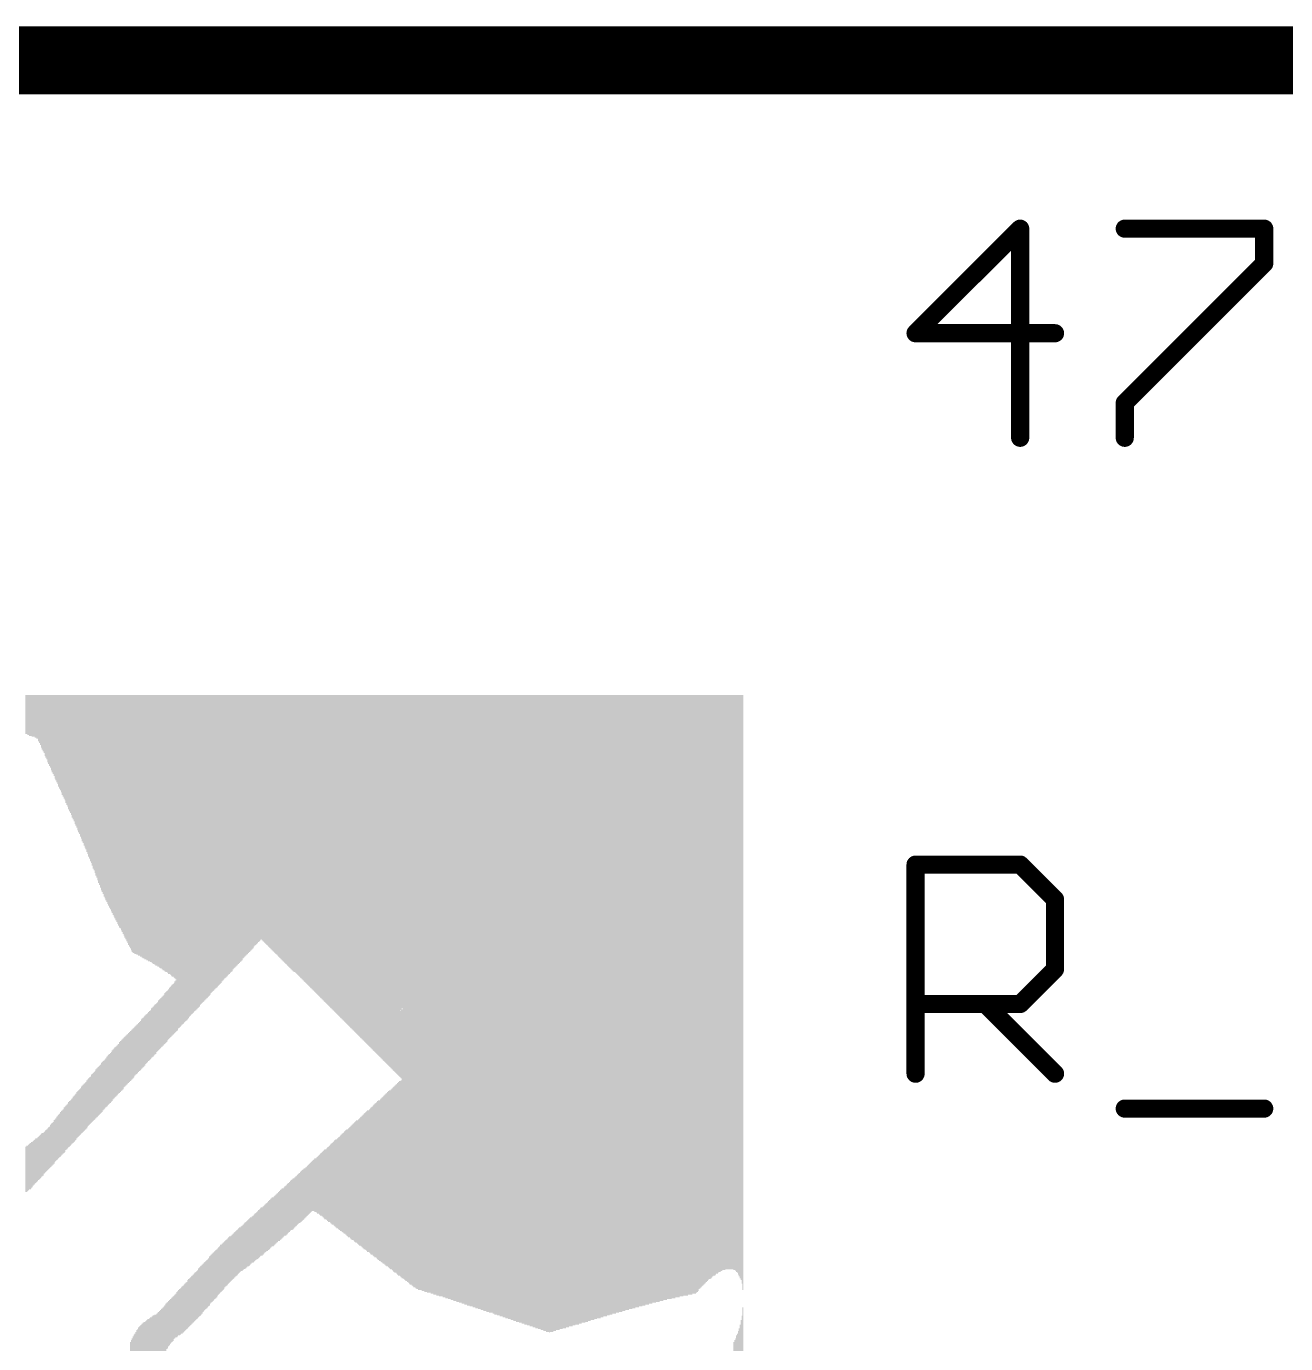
# Model space of a CAD drawing. Extents: x -15 to 99, y 4 to 73.
# Drawn here: x 76.99 to 84.03, y 13.27 to 20.64 of the extents above; entities that cross this region are included whole.
import ezdxf

# ---------------------------------------------------------------- set-up
doc = ezdxf.new("R2010")
doc.units = 0
for name, color, linetype in [('1', 22, 'CONTINUOUS'), ('112', 253, 'CONTINUOUS'), ('25', 253, 'CONTINUOUS'), ('27', 253, 'CONTINUOUS')]:
    doc.layers.add(name, color=color, linetype=linetype)

# ---------------------------------------------------------------- blocks, each defined once
blk = doc.blocks.new('RECT')
blk.add_solid([(-0.5, -0.5), (0.5, -0.5), (-0.5, 0.5), (0.5, 0.5)])

msp = doc.modelspace()

# ---------------------------------------------------------------- linework, layer by layer
at = {"layer": '1', "const_width": 0.381}
msp.add_lwpolyline([(86.4553, 20.447), (56.007, 20.447)], dxfattribs=at)
at = {"layer": '25', "const_width": 0.1016}
for points in [[(81.9608, 14.7808), (81.9608, 15.9502)], [(81.9608, 15.9502), (82.5455, 15.9502)], [(82.5455, 15.9502), (82.7404, 15.7553)], [(82.7404, 15.7553), (82.7404, 15.3655)], [(82.7404, 15.3655), (82.5455, 15.1706)], [(82.5455, 15.1706), (81.9608, 15.1706)], [(82.3506, 15.1706), (82.7404, 14.7808)], [(83.1302, 14.5859), (83.9098, 14.5859)]]:
    msp.add_lwpolyline(points, dxfattribs=at)
at = {"layer": '25', "const_width": 0.0508}
for points in [[(81.9862, 15.9502, 1), (81.9354, 15.9502)], [(81.9608, 15.9756, 1), (81.9608, 15.9248)], [(82.5635, 15.9682, 1), (82.5275, 15.9322)], [(82.5455, 15.9248, 1), (82.5455, 15.9756)], [(82.7658, 15.7553, 1), (82.715, 15.7553)], [(82.7224, 15.7373, 1), (82.7584, 15.7733)], [(82.7584, 15.3475, 1), (82.7224, 15.3835)], [(82.715, 15.3655, 1), (82.7658, 15.3655)], [(81.9608, 15.196, 1), (81.9608, 15.1452)], [(82.3686, 15.1886, 1), (82.3326, 15.1526)], [(82.5275, 15.1886, 1), (82.5635, 15.1526)], [(82.5455, 15.1452, 1), (82.5455, 15.196)], [(81.9354, 14.7808, 1), (81.9862, 14.7808)], [(82.7224, 14.7628, 1), (82.7584, 14.7988)], [(83.1302, 14.6113, 1), (83.1302, 14.5605)], [(83.9098, 14.5605, 1), (83.9098, 14.6113)]]:
    msp.add_lwpolyline(points, format="xyb", dxfattribs=at)
at = {"layer": '27', "const_width": 0.1016}
for points in [[(82.5455, 19.5062), (81.9608, 18.9215)], [(82.5455, 18.3368), (82.5455, 19.5062)], [(83.1302, 19.5062), (83.9098, 19.5062)], [(83.9098, 19.5062), (83.9098, 19.3113)], [(83.9098, 19.3113), (83.1302, 18.5317)], [(81.9608, 18.9215), (82.7404, 18.9215)], [(83.1302, 18.5317), (83.1302, 18.3368)]]:
    msp.add_lwpolyline(points, dxfattribs=at)
at = {"layer": '27', "const_width": 0.0508}
for points in [[(82.5709, 19.5062, 1), (82.5201, 19.5062)], [(82.5635, 19.4882, 1), (82.5275, 19.5242)], [(83.1302, 19.5316, 1), (83.1302, 19.4808)], [(83.9352, 19.5062, 1), (83.8844, 19.5062)], [(83.9098, 19.4808, 1), (83.9098, 19.5316)], [(83.8844, 19.3113, 1), (83.9352, 19.3113)], [(83.9278, 19.2933, 1), (83.8918, 19.3293)], [(81.9428, 18.9395, 1), (81.9788, 18.9035)], [(81.9608, 18.9469, 1), (81.9608, 18.8961)], [(82.7404, 18.8961, 1), (82.7404, 18.9469)], [(83.1122, 18.5497, 1), (83.1482, 18.5137)], [(83.1556, 18.5317, 1), (83.1048, 18.5317)], [(82.5201, 18.3368, 1), (82.5709, 18.3368)], [(83.1048, 18.3368, 1), (83.1556, 18.3368)]]:
    msp.add_lwpolyline(points, format="xyb", dxfattribs=at)

# ---------------------------------------------------------------- block references
at = {"layer": '112', "yscale": 0.0051, "rotation": 90}
for p, xscale in [((76.9874, 16.7894), 0.2184), ((76.9925, 16.7894), 0.2184), ((76.9976, 16.7869), 0.2235), ((77.0026, 16.7869), 0.2235), ((77.0077, 16.7843), 0.2286), ((77.0128, 16.7843), 0.2286), ((77.0179, 16.7843), 0.2286), ((77.023, 16.7818), 0.2337), ((77.028, 16.7818), 0.2337), ((77.0331, 16.7818), 0.2337), ((77.0382, 16.7792), 0.2388), ((77.0433, 16.7792), 0.2388), ((77.0484, 16.7767), 0.2438), ((77.0534, 16.7767), 0.2438), ((77.0585, 16.7691), 0.2591), ((77.0636, 16.764), 0.2692), ((77.0687, 16.7589), 0.2794), ((77.0738, 16.7513), 0.2946), ((77.0788, 16.7462), 0.3048), ((77.0839, 16.7411), 0.315), ((77.089, 16.7361), 0.3251), ((77.0941, 16.7284), 0.3404), ((77.0992, 16.7234), 0.3505), ((77.1042, 16.7183), 0.3607), ((77.1093, 16.7107), 0.3759), ((77.1144, 16.7056), 0.3861), ((77.1195, 16.7005), 0.3962), ((77.1246, 16.6954), 0.4064), ((77.1296, 16.6878), 0.4216), ((77.1347, 16.6827), 0.4318), ((77.1398, 16.6776), 0.442), ((77.1449, 16.6726), 0.4521), ((77.15, 16.6649), 0.4674), ((77.155, 16.6599), 0.4775), ((77.1601, 16.6548), 0.4877), ((77.1652, 16.6497), 0.4978), ((77.1703, 16.6421), 0.5131), ((77.1754, 16.637), 0.5232), ((77.1804, 16.6319), 0.5334), ((77.1855, 16.6268), 0.5436), ((77.1906, 16.6192), 0.5588), ((77.1957, 16.6141), 0.569), ((77.2008, 16.6091), 0.5791), ((77.2058, 16.604), 0.5893), ((77.2109, 16.5964), 0.6045), ((77.216, 16.5913), 0.6147), ((77.2211, 16.5862), 0.6248), ((77.2262, 16.5786), 0.6401), ((77.2312, 16.5735), 0.6502), ((77.2363, 16.5684), 0.6604), ((77.2414, 16.5633), 0.6706), ((77.2465, 16.5557), 0.6858), ((77.2516, 16.5506), 0.696), ((77.2566, 16.5456), 0.7061), ((77.2617, 16.5379), 0.7214), ((77.2668, 16.5329), 0.7315), ((77.2719, 16.5278), 0.7417), ((77.277, 16.5202), 0.7569), ((77.282, 16.5151), 0.7671), ((77.2871, 16.51), 0.7772), ((77.2922, 16.5024), 0.7925), ((77.2973, 16.4973), 0.8026), ((77.3024, 16.4897), 0.8179), ((77.3074, 16.4846), 0.828), ((77.3125, 16.477), 0.8433), ((77.3176, 16.4719), 0.8534), ((77.3227, 16.4668), 0.8636), ((77.3278, 16.4592), 0.8788), ((77.3328, 16.4541), 0.889), ((77.3379, 16.4465), 0.9042), ((77.343, 16.4414), 0.9144), ((77.3481, 16.4338), 0.9296), ((77.3532, 16.4287), 0.9398), ((77.3582, 16.4211), 0.955), ((77.3633, 16.4135), 0.9703), ((77.3684, 16.4084), 0.9804), ((77.3735, 16.4008), 0.9957), ((77.3786, 16.3932), 1.0109), ((77.3836, 16.3881), 1.0211), ((77.3887, 16.3805), 1.0363), ((77.3938, 16.3728), 1.0516), ((77.3989, 16.3678), 1.0617), ((77.404, 16.3601), 1.077), ((77.409, 16.3525), 1.0922), ((77.4141, 16.3474), 1.1024), ((77.4192, 16.3424), 1.1125), ((77.4243, 16.3347), 1.1278), ((77.4294, 16.3297), 1.1379), ((77.4344, 16.3246), 1.1481), ((77.4395, 16.3195), 1.1582), ((77.4446, 16.3144), 1.1684), ((77.4497, 16.3093), 1.1786), ((77.4548, 16.3043), 1.1887), ((77.4598, 16.2992), 1.1989), ((77.4649, 16.2941), 1.209), ((77.47, 16.289), 1.2192), ((77.4751, 16.2839), 1.2294), ((77.4802, 16.2789), 1.2395), ((77.4852, 16.2738), 1.2497), ((77.4903, 16.2687), 1.2598), ((77.4954, 16.2636), 1.27), ((77.5005, 16.2585), 1.2802), ((77.5056, 16.2535), 1.2903), ((77.5106, 16.2484), 1.3005), ((77.5157, 16.2458), 1.3056), ((77.5208, 16.2408), 1.3157), ((77.5259, 16.2357), 1.3259), ((77.531, 16.2306), 1.336), ((77.536, 16.2255), 1.3462), ((77.5411, 16.2204), 1.3564), ((77.5462, 16.2154), 1.3665), ((77.5513, 16.2103), 1.3767), ((77.5564, 16.2052), 1.3868), ((77.5614, 16.2001), 1.397), ((77.5665, 16.195), 1.4072), ((77.5716, 16.19), 1.4173), ((77.5767, 16.1849), 1.4275), ((77.5818, 16.1798), 1.4376), ((77.5868, 16.1773), 1.4427), ((77.5919, 16.1773), 1.4427), ((77.597, 16.1747), 1.4478), ((77.6021, 16.1747), 1.4478), ((77.6072, 16.1722), 1.4529), ((77.6122, 16.1722), 1.4529), ((77.6173, 16.1696), 1.458), ((77.6224, 16.1696), 1.458), ((77.6275, 16.1671), 1.463), ((77.6326, 16.1671), 1.463), ((77.6376, 16.1646), 1.4681), ((77.6427, 16.162), 1.4732), ((77.6478, 16.162), 1.4732), ((77.6529, 16.1595), 1.4783), ((77.658, 16.1595), 1.4783), ((77.663, 16.1569), 1.4834), ((77.6681, 16.1569), 1.4834), ((77.6732, 16.1544), 1.4884), ((77.6783, 16.1544), 1.4884), ((77.6834, 16.1519), 1.4935), ((77.6884, 16.1519), 1.4935), ((77.6935, 16.1493), 1.4986), ((77.6986, 16.1468), 1.5037), ((77.7037, 16.1468), 1.5037), ((77.7088, 16.1442), 1.5088), ((77.7138, 16.1417), 1.5138), ((77.7189, 16.1417), 1.5138), ((77.724, 16.1392), 1.5189), ((77.7291, 16.1392), 1.5189), ((77.7342, 16.1366), 1.524), ((77.7392, 16.1341), 1.5291), ((77.7443, 16.1341), 1.5291), ((77.7494, 16.1315), 1.5342), ((77.7545, 16.129), 1.5392), ((77.7596, 16.129), 1.5392), ((77.7646, 16.1265), 1.5443), ((77.7697, 16.1239), 1.5494), ((77.7748, 16.1239), 1.5494), ((77.7799, 16.1214), 1.5545), ((77.785, 16.1188), 1.5596), ((77.79, 16.1188), 1.5596), ((77.7951, 16.1163), 1.5646), ((77.8002, 16.1138), 1.5697), ((77.8053, 16.1112), 1.5748), ((77.8104, 16.1112), 1.5748), ((77.8154, 16.1087), 1.5799), ((77.8205, 16.1061), 1.585), ((77.8256, 16.1036), 1.59), ((77.8307, 15.9588), 1.8796), ((77.8358, 15.9614), 1.8745), ((77.8408, 15.9664), 1.8644), ((77.8459, 15.969), 1.8593), ((77.851, 15.9715), 1.8542), ((77.8561, 15.9741), 1.8491), ((77.8612, 15.9766), 1.844), ((77.8662, 15.9791), 1.839), ((77.8713, 15.9817), 1.8339), ((77.8764, 15.9842), 1.8288), ((77.8815, 15.9868), 1.8237), ((77.8866, 15.9893), 1.8186), ((77.8916, 15.9918), 1.8136), ((77.8967, 15.9944), 1.8085), ((77.9018, 15.9995), 1.7983), ((77.9069, 16.002), 1.7932), ((77.912, 16.0045), 1.7882), ((77.917, 16.0071), 1.7831), ((77.9221, 16.0096), 1.778), ((77.9272, 16.0122), 1.7729), ((77.9323, 16.0147), 1.7678), ((77.9374, 16.0172), 1.7628), ((77.9424, 16.0198), 1.7577), ((77.9475, 16.0223), 1.7526), ((77.9526, 16.0249), 1.7475), ((77.9577, 16.0274), 1.7424), ((77.9628, 16.0325), 1.7323), ((77.9678, 16.035), 1.7272), ((77.9729, 16.0376), 1.7221), ((77.978, 16.0401), 1.717), ((77.9831, 16.0426), 1.712), ((77.9882, 16.0452), 1.7069), ((77.9932, 16.0477), 1.7018), ((77.9983, 16.0503), 1.6967), ((78.0034, 16.0528), 1.6916), ((78.0085, 16.0553), 1.6866), ((78.0136, 16.0579), 1.6815), ((78.0186, 16.0604), 1.6764), ((78.0237, 16.0655), 1.6662), ((78.0288, 16.068), 1.6612), ((78.0339, 16.0706), 1.6561), ((78.039, 16.0731), 1.651), ((78.044, 16.0757), 1.6459), ((78.0491, 16.0782), 1.6408), ((78.0542, 16.0807), 1.6358), ((78.0593, 16.0833), 1.6307), ((78.0644, 16.0858), 1.6256), ((78.0694, 16.0884), 1.6205), ((78.0745, 16.0909), 1.6154), ((78.0796, 16.0934), 1.6104), ((78.0847, 16.0985), 1.6002), ((78.0898, 16.1011), 1.5951), ((78.0948, 16.1036), 1.59), ((78.0999, 16.1061), 1.585), ((78.105, 16.1087), 1.5799), ((78.1101, 16.1112), 1.5748), ((78.1152, 16.1138), 1.5697), ((78.1202, 16.1163), 1.5646), ((78.1253, 16.1188), 1.5596), ((78.1304, 16.1214), 1.5545), ((78.1355, 16.1239), 1.5494), ((78.1406, 16.1265), 1.5443), ((78.1456, 16.1315), 1.5342), ((78.1507, 16.1341), 1.5291), ((78.1558, 16.1366), 1.524), ((78.1609, 16.1392), 1.5189), ((78.166, 16.1417), 1.5138), ((78.171, 16.1442), 1.5088), ((78.1761, 16.1468), 1.5037), ((78.1812, 16.1493), 1.4986), ((78.1863, 16.1519), 1.4935), ((78.1914, 16.1544), 1.4884), ((78.1964, 16.1569), 1.4834), ((78.2015, 16.162), 1.4732), ((78.2066, 16.1646), 1.4681), ((78.2117, 16.1671), 1.463), ((78.2168, 16.1696), 1.458), ((78.2218, 16.1722), 1.4529), ((78.2269, 16.1747), 1.4478), ((78.232, 16.1773), 1.4427), ((78.2371, 16.1798), 1.4376), ((78.2422, 16.1823), 1.4326), ((78.2472, 16.1849), 1.4275), ((78.2523, 16.1874), 1.4224), ((78.2574, 16.19), 1.4173), ((78.2625, 16.195), 1.4072), ((78.2676, 16.1976), 1.4021), ((78.2726, 16.2001), 1.397), ((78.2777, 16.2027), 1.3919), ((78.2828, 16.2052), 1.3868), ((78.2879, 16.2077), 1.3818), ((78.293, 16.2103), 1.3767), ((78.298, 16.2128), 1.3716), ((78.3031, 16.2154), 1.3665), ((78.3082, 16.2128), 1.3716), ((78.3133, 16.2103), 1.3767), ((78.3184, 16.2077), 1.3818), ((78.3234, 16.2052), 1.3868), ((78.3285, 16.2027), 1.3919), ((78.3336, 16.2001), 1.397), ((78.3387, 16.1976), 1.4021), ((78.3438, 16.195), 1.4072), ((78.3488, 16.1925), 1.4122), ((78.3539, 16.19), 1.4173), ((78.359, 16.1874), 1.4224), ((78.3641, 16.1849), 1.4275), ((78.3692, 16.1823), 1.4326), ((78.3742, 16.1798), 1.4376), ((78.3793, 16.1773), 1.4427), ((78.3844, 16.1747), 1.4478), ((78.3895, 16.1722), 1.4529), ((78.3946, 16.1696), 1.458), ((78.3996, 16.1671), 1.463), ((78.4047, 16.1646), 1.4681), ((78.4098, 16.162), 1.4732), ((78.4149, 16.1595), 1.4783), ((78.42, 16.1569), 1.4834), ((78.425, 16.1544), 1.4884), ((78.4301, 16.1519), 1.4935), ((78.4352, 16.1493), 1.4986), ((78.4403, 16.1468), 1.5037), ((78.4454, 16.1442), 1.5088), ((78.4504, 16.1417), 1.5138), ((78.4555, 16.1392), 1.5189), ((78.4606, 16.1366), 1.524), ((78.4657, 16.1341), 1.5291), ((78.4708, 16.1315), 1.5342), ((78.4758, 16.129), 1.5392), ((78.4809, 16.1265), 1.5443), ((78.486, 16.1239), 1.5494), ((78.4911, 16.1239), 1.5494), ((78.4962, 16.1214), 1.5545), ((78.5012, 16.1188), 1.5596), ((78.5063, 16.1163), 1.5646), ((78.5114, 16.1138), 1.5697), ((78.5165, 16.1112), 1.5748), ((78.5216, 16.1087), 1.5799), ((78.5266, 16.1061), 1.585), ((78.5317, 16.1036), 1.59), ((78.5368, 16.1011), 1.5951), ((78.5419, 16.0985), 1.6002), ((78.547, 16.096), 1.6053), ((78.552, 16.0934), 1.6104), ((78.5571, 16.0909), 1.6154), ((78.5622, 16.0884), 1.6205), ((78.5673, 16.0858), 1.6256), ((78.5724, 16.0833), 1.6307), ((78.5774, 16.0807), 1.6358), ((78.5825, 16.0782), 1.6408), ((78.5876, 16.0757), 1.6459), ((78.5927, 16.0731), 1.651), ((78.5978, 16.0706), 1.6561), ((78.6028, 16.068), 1.6612), ((78.6079, 16.0655), 1.6662), ((78.613, 16.063), 1.6713), ((78.6181, 16.0604), 1.6764), ((78.6232, 16.0579), 1.6815), ((78.6282, 16.0553), 1.6866), ((78.6333, 16.0528), 1.6916), ((78.6384, 16.0503), 1.6967), ((78.6435, 16.0477), 1.7018), ((78.6486, 16.0452), 1.7069), ((78.6536, 16.0426), 1.712), ((78.6587, 16.0401), 1.717), ((78.6638, 16.0376), 1.7221), ((78.6689, 16.035), 1.7272), ((78.674, 16.0325), 1.7323), ((78.679, 16.0299), 1.7374), ((78.6841, 16.0274), 1.7424), ((78.6892, 16.0249), 1.7475), ((78.6943, 16.0223), 1.7526), ((78.6994, 16.0198), 1.7577), ((78.7044, 16.0172), 1.7628), ((78.7095, 16.0147), 1.7678), ((78.7146, 16.0122), 1.7729), ((78.7197, 16.0096), 1.778), ((78.7248, 16.0071), 1.7831), ((78.7298, 16.0045), 1.7882), ((78.7349, 16.002), 1.7932), ((78.74, 15.9995), 1.7983), ((78.7451, 15.9969), 1.8034), ((78.7502, 15.9944), 1.8085), ((78.7552, 15.9918), 1.8136), ((78.7603, 15.9893), 1.8186), ((78.7654, 15.9868), 1.8237), ((78.7705, 15.9842), 1.8288), ((78.7756, 15.9817), 1.8339), ((78.7806, 15.9791), 1.839), ((78.7857, 15.9766), 1.844), ((78.7908, 15.9741), 1.8491), ((78.7959, 15.9715), 1.8542), ((78.801, 15.969), 1.8593), ((78.806, 15.9664), 1.8644), ((78.8111, 15.9639), 1.8694), ((78.8162, 15.9614), 1.8745), ((78.8213, 15.9588), 1.8796), ((78.8264, 15.9563), 1.8847), ((78.8314, 15.9537), 1.8898), ((78.8365, 15.9512), 1.8948), ((78.8416, 15.9487), 1.8999), ((78.8467, 15.9461), 1.905), ((78.8518, 15.9436), 1.9101), ((78.8568, 15.941), 1.9152), ((78.8619, 15.9385), 1.9202), ((78.867, 15.936), 1.9253), ((78.8721, 15.9334), 1.9304), ((78.8772, 15.9309), 1.9355), ((78.8822, 15.9283), 1.9406), ((78.8873, 15.9258), 1.9456), ((78.8924, 15.9233), 1.9507), ((78.8975, 15.9207), 1.9558), ((78.9026, 15.9182), 1.9609), ((78.9076, 15.9156), 1.966), ((78.9127, 15.9131), 1.971), ((78.9178, 15.9106), 1.9761), ((78.9229, 15.908), 1.9812), ((78.928, 15.9055), 1.9863), ((78.933, 15.9029), 1.9914), ((78.9381, 15.9004), 1.9964), ((78.9432, 15.8979), 2.0015), ((78.9483, 15.8953), 2.0066), ((78.9534, 15.8928), 2.0117), ((78.9584, 15.8902), 2.0168), ((78.9635, 15.8877), 2.0218), ((78.9686, 15.8852), 2.0269), ((78.9737, 15.8826), 2.032), ((78.9788, 15.8801), 2.0371), ((78.9838, 15.8775), 2.0422), ((78.9889, 15.875), 2.0472), ((78.994, 15.8725), 2.0523), ((78.9991, 15.8699), 2.0574), ((79.0042, 15.8674), 2.0625), ((79.0092, 15.8648), 2.0676), ((79.0143, 15.8623), 2.0726), ((79.0194, 15.8598), 2.0777), ((79.0245, 15.8572), 2.0828), ((79.0296, 15.8547), 2.0879), ((79.0346, 15.8521), 2.093), ((79.0397, 15.8496), 2.098), ((79.0448, 15.8471), 2.1031), ((79.0499, 15.8445), 2.1082), ((79.055, 15.842), 2.1133), ((79.06, 15.8394), 2.1184), ((79.0651, 15.8369), 2.1234), ((79.0702, 15.8344), 2.1285), ((79.0753, 15.8318), 2.1336), ((79.0804, 16.0172), 1.7628), ((79.0854, 15.8267), 2.1438), ((79.0905, 16.0223), 1.7526), ((79.0956, 15.2679), 3.2614), ((79.1007, 15.2654), 3.2664), ((79.1058, 15.2629), 3.2715), ((79.1108, 15.2603), 3.2766), ((79.1159, 15.2603), 3.2766), ((79.121, 15.2578), 3.2817), ((79.1261, 15.2552), 3.2868), ((79.1312, 15.2527), 3.2918), ((79.1362, 15.2502), 3.2969), ((79.1413, 15.2502), 3.2969), ((79.1464, 15.2476), 3.302), ((79.1515, 15.2451), 3.3071), ((79.1566, 15.2425), 3.3122), ((79.1616, 15.2425), 3.3122), ((79.1667, 15.24), 3.3172), ((79.1718, 15.2375), 3.3223), ((79.1769, 15.2375), 3.3223), ((79.182, 15.2349), 3.3274), ((79.187, 15.2349), 3.3274), ((79.1921, 15.2349), 3.3274), ((79.1972, 15.2349), 3.3274), ((79.2023, 15.2324), 3.3325), ((79.2074, 15.2324), 3.3325), ((79.2124, 15.2324), 3.3325), ((79.2175, 15.2298), 3.3376), ((79.2226, 15.2298), 3.3376), ((79.2277, 15.2298), 3.3376), ((79.2328, 15.2273), 3.3426), ((79.2378, 15.2273), 3.3426), ((79.2429, 15.2273), 3.3426), ((79.248, 15.2273), 3.3426), ((79.2531, 15.2248), 3.3477), ((79.2582, 15.2248), 3.3477), ((79.2632, 15.2248), 3.3477), ((79.2683, 15.2222), 3.3528), ((79.2734, 15.2222), 3.3528), ((79.2785, 15.2222), 3.3528), ((79.2836, 15.2197), 3.3579), ((79.2886, 15.2197), 3.3579), ((79.2937, 15.2197), 3.3579), ((79.2988, 15.2171), 3.363), ((79.3039, 15.2171), 3.363), ((79.309, 15.2171), 3.363), ((79.314, 15.2171), 3.363), ((79.3191, 15.2146), 3.368), ((79.3242, 15.2146), 3.368), ((79.3293, 15.2146), 3.368), ((79.3344, 15.2121), 3.3731), ((79.3394, 15.2121), 3.3731), ((79.3445, 15.2121), 3.3731), ((79.3496, 15.2095), 3.3782), ((79.3547, 15.2095), 3.3782), ((79.3598, 15.2095), 3.3782), ((79.3648, 15.207), 3.3833), ((79.3699, 15.207), 3.3833), ((79.375, 15.207), 3.3833), ((79.3801, 15.2044), 3.3884), ((79.3852, 15.2044), 3.3884), ((79.3902, 15.2044), 3.3884), ((79.3953, 15.2019), 3.3934), ((79.4004, 15.2019), 3.3934), ((79.4055, 15.2019), 3.3934), ((79.4106, 15.1994), 3.3985), ((79.4156, 15.1994), 3.3985), ((79.4207, 15.1994), 3.3985), ((79.4258, 15.1968), 3.4036), ((79.4309, 15.1968), 3.4036), ((79.436, 15.1968), 3.4036), ((79.441, 15.1943), 3.4087), ((79.4461, 15.1943), 3.4087), ((79.4512, 15.1943), 3.4087), ((79.4563, 15.1917), 3.4138), ((79.4614, 15.1917), 3.4138), ((79.4664, 15.1917), 3.4138), ((79.4715, 15.1892), 3.4188), ((79.4766, 15.1892), 3.4188), ((79.4817, 15.1892), 3.4188), ((79.4868, 15.1867), 3.4239), ((79.4918, 15.1867), 3.4239), ((79.4969, 15.1867), 3.4239), ((79.502, 15.1841), 3.429), ((79.5071, 15.1841), 3.429), ((79.5122, 15.1841), 3.429), ((79.5172, 15.1816), 3.4341), ((79.5223, 15.1816), 3.4341), ((79.5274, 15.1816), 3.4341), ((79.5325, 15.179), 3.4392), ((79.5376, 15.179), 3.4392), ((79.5426, 15.179), 3.4392), ((79.5477, 15.1765), 3.4442), ((79.5528, 15.1765), 3.4442), ((79.5579, 15.1765), 3.4442), ((79.563, 15.174), 3.4493), ((79.568, 15.174), 3.4493), ((79.5731, 15.174), 3.4493), ((79.5782, 15.1714), 3.4544), ((79.5833, 15.1714), 3.4544), ((79.5884, 15.1714), 3.4544), ((79.5934, 15.1714), 3.4544), ((79.5985, 15.1689), 3.4595), ((79.6036, 15.1689), 3.4595), ((79.6087, 15.1663), 3.4646), ((79.6138, 15.1663), 3.4646), ((79.6188, 15.1663), 3.4646), ((79.6239, 15.1638), 3.4696), ((79.629, 15.1638), 3.4696), ((79.6341, 15.1638), 3.4696), ((79.6392, 15.1613), 3.4747), ((79.6442, 15.1613), 3.4747), ((79.6493, 15.1613), 3.4747), ((79.6544, 15.1587), 3.4798), ((79.6595, 15.1587), 3.4798), ((79.6646, 15.1587), 3.4798), ((79.6696, 15.1562), 3.4849), ((79.6747, 15.1562), 3.4849), ((79.6798, 15.1562), 3.4849), ((79.6849, 15.1536), 3.49), ((79.69, 15.1536), 3.49), ((79.695, 15.1536), 3.49), ((79.7001, 15.1511), 3.495), ((79.7052, 15.1511), 3.495), ((79.7103, 15.1511), 3.495), ((79.7154, 15.1486), 3.5001), ((79.7204, 15.1486), 3.5001), ((79.7255, 15.1486), 3.5001), ((79.7306, 15.146), 3.5052), ((79.7357, 15.146), 3.5052), ((79.7408, 15.146), 3.5052), ((79.7458, 15.1435), 3.5103), ((79.7509, 15.1435), 3.5103), ((79.756, 15.1435), 3.5103), ((79.7611, 15.1409), 3.5154), ((79.7662, 15.1409), 3.5154), ((79.7712, 15.1409), 3.5154), ((79.7763, 15.1384), 3.5204), ((79.7814, 15.1384), 3.5204), ((79.7865, 15.1384), 3.5204), ((79.7916, 15.1359), 3.5255), ((79.7966, 15.1359), 3.5255), ((79.8017, 15.1359), 3.5255), ((79.8068, 15.1333), 3.5306), ((79.8119, 15.1333), 3.5306), ((79.817, 15.1333), 3.5306), ((79.822, 15.1308), 3.5357), ((79.8271, 15.1308), 3.5357), ((79.8322, 15.1308), 3.5357), ((79.8373, 15.1282), 3.5408), ((79.8424, 15.1282), 3.5408), ((79.8474, 15.1282), 3.5408), ((79.8525, 15.1257), 3.5458), ((79.8576, 15.1257), 3.5458), ((79.8627, 15.1257), 3.5458), ((79.8678, 15.1232), 3.5509), ((79.8728, 15.1232), 3.5509), ((79.8779, 15.1232), 3.5509), ((79.883, 15.1206), 3.556), ((79.8881, 15.1206), 3.556), ((79.8932, 15.1206), 3.556), ((79.8982, 15.1181), 3.5611), ((79.9033, 15.1181), 3.5611), ((79.9084, 15.1181), 3.5611), ((79.9135, 15.1155), 3.5662), ((79.9186, 15.1181), 3.5611), ((79.9236, 15.1181), 3.5611), ((79.9287, 15.1181), 3.5611), ((79.9338, 15.1181), 3.5611), ((79.9389, 15.1206), 3.556), ((79.944, 15.1206), 3.556), ((79.949, 15.1206), 3.556), ((79.9541, 15.1232), 3.5509), ((79.9592, 15.1232), 3.5509), ((79.9643, 15.1232), 3.5509), ((79.9694, 15.1232), 3.5509), ((79.9744, 15.1257), 3.5458), ((79.9795, 15.1257), 3.5458), ((79.9846, 15.1257), 3.5458), ((79.9897, 15.1282), 3.5408), ((79.9948, 15.1282), 3.5408), ((79.9998, 15.1282), 3.5408), ((80.0049, 15.1282), 3.5408), ((80.01, 15.1308), 3.5357), ((80.0151, 15.1308), 3.5357), ((80.0202, 15.1308), 3.5357), ((80.0252, 15.1333), 3.5306), ((80.0303, 15.1333), 3.5306), ((80.0354, 15.1333), 3.5306), ((80.0405, 15.1333), 3.5306), ((80.0456, 15.1359), 3.5255), ((80.0506, 15.1359), 3.5255), ((80.0557, 15.1359), 3.5255), ((80.0608, 15.1384), 3.5204), ((80.0659, 15.1384), 3.5204), ((80.071, 15.1384), 3.5204), ((80.076, 15.1384), 3.5204), ((80.0811, 15.1409), 3.5154), ((80.0862, 15.1409), 3.5154), ((80.0913, 15.1409), 3.5154), ((80.0964, 15.1435), 3.5103), ((80.1014, 15.1435), 3.5103), ((80.1065, 15.1435), 3.5103), ((80.1116, 15.1435), 3.5103), ((80.1167, 15.146), 3.5052), ((80.1218, 15.146), 3.5052), ((80.1268, 15.146), 3.5052), ((80.1319, 15.1486), 3.5001), ((80.137, 15.1486), 3.5001), ((80.1421, 15.1486), 3.5001), ((80.1472, 15.1511), 3.495), ((80.1522, 15.1511), 3.495), ((80.1573, 15.1511), 3.495), ((80.1624, 15.1511), 3.495), ((80.1675, 15.1536), 3.49), ((80.1726, 15.1536), 3.49), ((80.1776, 15.1536), 3.49), ((80.1827, 15.1562), 3.4849), ((80.1878, 15.1562), 3.4849), ((80.1929, 15.1562), 3.4849), ((80.198, 15.1562), 3.4849), ((80.203, 15.1587), 3.4798), ((80.2081, 15.1587), 3.4798), ((80.2132, 15.1587), 3.4798), ((80.2183, 15.1613), 3.4747), ((80.2234, 15.1613), 3.4747), ((80.2284, 15.1613), 3.4747), ((80.2335, 15.1613), 3.4747), ((80.2386, 15.1638), 3.4696), ((80.2437, 15.1638), 3.4696), ((80.2488, 15.1638), 3.4696), ((80.2538, 15.1663), 3.4646), ((80.2589, 15.1663), 3.4646), ((80.264, 15.1663), 3.4646), ((80.2691, 15.1689), 3.4595), ((80.2742, 15.1689), 3.4595), ((80.2792, 15.1689), 3.4595), ((80.2843, 15.1689), 3.4595), ((80.2894, 15.1714), 3.4544), ((80.2945, 15.1714), 3.4544), ((80.2996, 15.1714), 3.4544), ((80.3046, 15.174), 3.4493), ((80.3097, 15.174), 3.4493), ((80.3148, 15.174), 3.4493), ((80.3199, 15.174), 3.4493), ((80.325, 15.1765), 3.4442), ((80.33, 15.1765), 3.4442), ((80.3351, 15.1765), 3.4442), ((80.3402, 15.179), 3.4392), ((80.3453, 15.179), 3.4392), ((80.3504, 15.179), 3.4392), ((80.3554, 15.179), 3.4392), ((80.3605, 15.1816), 3.4341), ((80.3656, 15.1816), 3.4341), ((80.3707, 15.1816), 3.4341), ((80.3758, 15.1816), 3.4341), ((80.3808, 15.1841), 3.429), ((80.3859, 15.1841), 3.429), ((80.391, 15.1841), 3.429), ((80.3961, 15.1867), 3.4239), ((80.4012, 15.1867), 3.4239), ((80.4062, 15.1867), 3.4239), ((80.4113, 15.1867), 3.4239), ((80.4164, 15.1892), 3.4188), ((80.4215, 15.1892), 3.4188), ((80.4266, 15.1892), 3.4188), ((80.4316, 15.1892), 3.4188), ((80.4367, 15.1917), 3.4138), ((80.4418, 15.1917), 3.4138), ((80.4469, 15.1917), 3.4138), ((80.452, 15.1943), 3.4087), ((80.457, 15.1943), 3.4087), ((80.4621, 15.1943), 3.4087), ((80.4672, 15.1943), 3.4087), ((80.4723, 15.1968), 3.4036), ((80.4774, 15.1968), 3.4036), ((80.4824, 15.1968), 3.4036), ((80.4875, 15.1968), 3.4036), ((80.4926, 15.1994), 3.3985), ((80.4977, 15.1994), 3.3985), ((80.5028, 15.1994), 3.3985), ((80.5078, 15.1994), 3.3985), ((80.5129, 15.2019), 3.3934), ((80.518, 15.2019), 3.3934), ((80.5231, 15.2019), 3.3934), ((80.5282, 15.2019), 3.3934), ((80.5332, 15.2044), 3.3884), ((80.5383, 15.2044), 3.3884), ((80.5434, 15.2044), 3.3884), ((80.5485, 15.2044), 3.3884), ((80.5536, 15.207), 3.3833), ((80.5586, 15.207), 3.3833), ((80.5637, 15.207), 3.3833), ((80.5688, 15.207), 3.3833), ((80.5739, 15.2095), 3.3782), ((80.579, 15.2095), 3.3782), ((80.584, 15.2095), 3.3782), ((80.5891, 15.2095), 3.3782), ((80.5942, 15.2095), 3.3782), ((80.5993, 15.2121), 3.3731), ((80.6044, 15.2121), 3.3731), ((80.6094, 15.2121), 3.3731), ((80.6145, 15.2121), 3.3731), ((80.6196, 15.2146), 3.368), ((80.6247, 15.2146), 3.368), ((80.6298, 15.2146), 3.368), ((80.6348, 15.2146), 3.368), ((80.6399, 15.2146), 3.368), ((80.645, 15.2171), 3.363), ((80.6501, 15.2171), 3.363), ((80.6552, 15.2171), 3.363), ((80.6602, 15.2171), 3.363), ((80.6653, 15.2197), 3.3579), ((80.6704, 15.2197), 3.3579), ((80.6755, 15.2197), 3.3579), ((80.6806, 15.2197), 3.3579), ((80.6856, 15.2197), 3.3579), ((80.6907, 15.2222), 3.3528), ((80.6958, 15.2222), 3.3528), ((80.7009, 15.2222), 3.3528), ((80.706, 15.2222), 3.3528), ((80.711, 15.2222), 3.3528), ((80.7161, 15.2248), 3.3477), ((80.7212, 15.2248), 3.3477), ((80.7263, 15.2248), 3.3477), ((80.7314, 15.2248), 3.3477), ((80.7364, 15.2273), 3.3426), ((80.7415, 15.2298), 3.3376), ((80.7466, 15.2324), 3.3325), ((80.7517, 15.2375), 3.3223), ((80.7568, 15.24), 3.3172), ((80.7618, 15.2425), 3.3122), ((80.7669, 15.2451), 3.3071), ((80.772, 15.2476), 3.302), ((80.7771, 15.2502), 3.2969), ((80.7822, 15.2527), 3.2918), ((80.7872, 15.2552), 3.2868), ((80.7923, 15.2578), 3.2817), ((80.7974, 15.2603), 3.2766), ((80.8025, 15.2629), 3.2715), ((80.8076, 15.2654), 3.2664), ((80.8126, 15.2654), 3.2664), ((80.8177, 15.2679), 3.2614), ((80.8228, 15.2705), 3.2563), ((80.8279, 15.273), 3.2512), ((80.833, 15.2756), 3.2461), ((80.838, 15.2756), 3.2461), ((80.8431, 15.2781), 3.241), ((80.8482, 15.2806), 3.236), ((80.8533, 15.2806), 3.236), ((80.8584, 15.2832), 3.2309), ((80.8634, 15.2857), 3.2258), ((80.8685, 15.2857), 3.2258), ((80.8736, 15.2883), 3.2207), ((80.8787, 15.2883), 3.2207), ((80.8838, 15.2908), 3.2156), ((80.8888, 15.2908), 3.2156), ((80.8939, 15.2908), 3.2156), ((80.899, 15.2933), 3.2106), ((80.9041, 15.2933), 3.2106), ((80.9092, 15.2933), 3.2106), ((80.9142, 15.2933), 3.2106), ((80.9193, 15.2933), 3.2106), ((80.9244, 15.2933), 3.2106), ((80.9295, 15.2933), 3.2106), ((80.9346, 15.2933), 3.2106), ((80.9396, 15.2933), 3.2106), ((80.9447, 15.2908), 3.2156), ((80.9498, 15.2908), 3.2156), ((80.9549, 15.2883), 3.2207), ((80.96, 15.2857), 3.2258), ((80.965, 15.2832), 3.2309), ((80.9701, 15.2781), 3.241), ((80.9752, 15.273), 3.2512), ((80.9803, 15.2679), 3.2614), ((80.9854, 15.2629), 3.2715), ((80.9904, 15.2527), 3.2918), ((80.9955, 15.2349), 3.3274), ((77.7799, 15.1079), 0.2794), ((77.785, 15.113), 0.2794), ((77.79, 15.1206), 0.2845), ((77.7951, 15.1257), 0.2845), ((77.8002, 15.1308), 0.2845), ((77.8053, 15.1359), 0.2845), ((77.8104, 15.1409), 0.2845), ((77.8154, 15.146), 0.2845), ((77.8205, 15.1536), 0.2896), ((77.8256, 15.1587), 0.2896), ((77.7189, 15.0393), 0.2743), ((77.724, 15.0444), 0.2743), ((77.7291, 15.052), 0.2794), ((77.7342, 15.0571), 0.2794), ((77.7392, 15.0622), 0.2794), ((77.7443, 15.0673), 0.2794), ((77.7494, 15.0724), 0.2794), ((77.7545, 15.0774), 0.2794), ((77.7596, 15.0825), 0.2794), ((77.7646, 15.0901), 0.2845), ((77.7697, 15.0952), 0.2845), ((77.7748, 15.1003), 0.2845), ((77.6478, 14.9606), 0.2794), ((77.6529, 14.9657), 0.2794), ((77.658, 14.9733), 0.2743), ((77.663, 14.9784), 0.2743), ((77.6681, 14.9835), 0.2743), ((77.6732, 14.9885), 0.2743), ((77.6783, 14.9936), 0.2743), ((77.6834, 14.9987), 0.2743), ((77.6884, 15.0063), 0.2794), ((77.6935, 15.0114), 0.2794), ((77.6986, 15.0165), 0.2794), ((77.7037, 15.0216), 0.2794), ((77.7088, 15.0266), 0.2794), ((77.7138, 15.0317), 0.2794), ((79.0804, 14.9454), 0.3708), ((79.0905, 14.3891), 1.5037), ((77.5818, 14.8895), 0.2794), ((77.5868, 14.8946), 0.2794), ((77.5919, 14.8996), 0.2794), ((77.597, 14.9073), 0.2743), ((77.6021, 14.9123), 0.2743), ((77.6072, 14.9174), 0.2743), ((77.6122, 14.9225), 0.2743), ((77.6173, 14.9276), 0.2743), ((77.6224, 14.9327), 0.2743), ((77.6275, 14.9377), 0.2743), ((77.6326, 14.9454), 0.2794), ((77.6376, 14.9504), 0.2794), ((77.6427, 14.9555), 0.2794), ((77.5106, 14.8158), 0.2845), ((77.5157, 14.8209), 0.2845), ((77.5208, 14.826), 0.2845), ((77.5259, 14.8311), 0.2845), ((77.531, 14.8361), 0.2845), ((77.536, 14.8438), 0.2794), ((77.5411, 14.8488), 0.2794), ((77.5462, 14.8539), 0.2794), ((77.5513, 14.859), 0.2794), ((77.5564, 14.8641), 0.2794), ((77.5614, 14.8692), 0.2794), ((77.5665, 14.8742), 0.2794), ((77.5716, 14.8793), 0.2794), ((77.5767, 14.8844), 0.2794), ((77.4446, 14.7422), 0.2794), ((77.4497, 14.7472), 0.2794), ((77.4548, 14.7523), 0.2794), ((77.4598, 14.7574), 0.2794), ((77.4649, 14.7625), 0.2794), ((77.47, 14.7701), 0.2845), ((77.4751, 14.7777), 0.2794), ((77.4802, 14.7828), 0.2794), ((77.4852, 14.7879), 0.2794), ((77.4903, 14.793), 0.2794), ((77.4954, 14.798), 0.2794), ((77.5005, 14.8031), 0.2794), ((77.5056, 14.8082), 0.2794), ((77.3786, 14.6685), 0.2743), ((77.3836, 14.6736), 0.2743), ((77.3887, 14.6787), 0.2743), ((77.3938, 14.6837), 0.2743), ((77.3989, 14.6888), 0.2743), ((77.404, 14.6939), 0.2743), ((77.409, 14.7015), 0.2794), ((77.4141, 14.7066), 0.2794), ((77.4192, 14.7142), 0.2743), ((77.4243, 14.7193), 0.2743), ((77.4294, 14.7244), 0.2743), ((77.4344, 14.7295), 0.2743), ((77.4395, 14.7371), 0.2794), ((77.3227, 14.6025), 0.2642), ((77.3278, 14.6101), 0.2692), ((77.3328, 14.6177), 0.2642), ((77.3379, 14.6228), 0.2642), ((77.343, 14.6279), 0.2642), ((77.3481, 14.6329), 0.2642), ((77.3532, 14.6406), 0.2692), ((77.3582, 14.6456), 0.2692), ((77.3633, 14.6507), 0.2692), ((77.3684, 14.6558), 0.2692), ((77.3735, 14.6609), 0.2692), ((79.0702, 14.1935), 1.082), ((79.0753, 14.1961), 1.0871), ((79.0804, 14.1935), 1.0922), ((79.0854, 14.1935), 1.1024), ((77.2566, 14.5288), 0.2591), ((77.2617, 14.5339), 0.2591), ((77.2668, 14.539), 0.2591), ((77.2719, 14.5491), 0.2591), ((77.277, 14.5542), 0.2591), ((77.282, 14.5593), 0.2591), ((77.2871, 14.5644), 0.2591), ((77.2922, 14.5694), 0.2591), ((77.2973, 14.5771), 0.2642), ((77.3024, 14.5821), 0.2642), ((77.3074, 14.5872), 0.2642), ((77.3125, 14.5923), 0.2642), ((77.3176, 14.5974), 0.2642), ((78.9889, 14.1884), 0.9398), ((78.994, 14.1884), 0.95), ((78.9991, 14.1884), 0.9601), ((79.0042, 14.1884), 0.9703), ((79.0092, 14.191), 0.9754), ((79.0143, 14.191), 0.9855), ((79.0194, 14.191), 0.9957), ((79.0245, 14.1884), 1.0008), ((79.0296, 14.191), 1.0058), ((79.0346, 14.191), 1.016), ((79.0397, 14.191), 1.0262), ((79.0448, 14.191), 1.0363), ((79.0499, 14.191), 1.0465), ((79.055, 14.1935), 1.0516), ((79.06, 14.1935), 1.0617), ((79.0651, 14.1935), 1.0719), ((77.2008, 14.4653), 0.254), ((77.2058, 14.4704), 0.254), ((77.2109, 14.478), 0.2489), ((77.216, 14.4831), 0.2489), ((77.2211, 14.4882), 0.2489), ((77.2262, 14.4958), 0.254), ((77.2312, 14.5009), 0.254), ((77.2363, 14.5059), 0.254), ((77.2414, 14.511), 0.254), ((77.2465, 14.5161), 0.254), ((77.2516, 14.5237), 0.2591), ((78.9127, 14.1808), 0.8128), ((78.9178, 14.1808), 0.823), ((78.9229, 14.1834), 0.828), ((78.928, 14.1834), 0.8382), ((78.933, 14.1834), 0.8484), ((78.9381, 14.1834), 0.8585), ((78.9432, 14.1859), 0.8636), ((78.9483, 14.1859), 0.8738), ((78.9534, 14.1859), 0.8839), ((78.9584, 14.1859), 0.8941), ((78.9635, 14.1834), 0.8992), ((78.9686, 14.1859), 0.9042), ((78.9737, 14.1859), 0.9144), ((78.9788, 14.1859), 0.9246), ((78.9838, 14.1859), 0.9347), ((77.1398, 14.3916), 0.2388), ((77.1449, 14.3993), 0.2438), ((77.15, 14.4069), 0.2388), ((77.155, 14.412), 0.2388), ((77.1601, 14.4196), 0.2438), ((77.1652, 14.4247), 0.2438), ((77.1703, 14.4297), 0.2438), ((77.1754, 14.4348), 0.2438), ((77.1804, 14.4424), 0.2489), ((77.1855, 14.4475), 0.2489), ((77.1906, 14.4526), 0.2489), ((77.1957, 14.4577), 0.2489), ((78.8264, 14.1757), 0.6706), ((78.8314, 14.1757), 0.6807), ((78.8365, 14.1783), 0.6858), ((78.8416, 14.1757), 0.6909), ((78.8467, 14.1757), 0.701), ((78.8518, 14.1757), 0.7112), ((78.8568, 14.1783), 0.7163), ((78.8619, 14.1783), 0.7264), ((78.867, 14.1783), 0.7366), ((78.8721, 14.1783), 0.7468), ((78.8772, 14.1783), 0.7569), ((78.8822, 14.1808), 0.762), ((78.8873, 14.1808), 0.7722), ((78.8924, 14.1808), 0.7823), ((78.8975, 14.1808), 0.7925), ((78.9026, 14.1808), 0.7925), ((78.9076, 14.1808), 0.8026), ((77.0687, 14.318), 0.2438), ((77.0738, 14.3231), 0.2438), ((77.0788, 14.3281), 0.2438), ((77.0839, 14.3307), 0.2388), ((77.089, 14.3383), 0.2337), ((77.0941, 14.3434), 0.2337), ((77.0992, 14.3485), 0.2337), ((77.1042, 14.3535), 0.2337), ((77.1093, 14.3586), 0.2337), ((77.1144, 14.3637), 0.2337), ((77.1195, 14.3688), 0.2337), ((77.1246, 14.3764), 0.2388), ((77.1296, 14.3815), 0.2388), ((77.1347, 14.3866), 0.2388), ((78.7502, 14.1707), 0.5385), ((78.7552, 14.1707), 0.5486), ((78.7603, 14.1707), 0.5588), ((78.7654, 14.1707), 0.569), ((78.7705, 14.1732), 0.574), ((78.7756, 14.1732), 0.5842), ((78.7806, 14.1732), 0.5944), ((78.7857, 14.1707), 0.5994), ((78.7908, 14.1707), 0.6096), ((78.7959, 14.1732), 0.6147), ((78.801, 14.1732), 0.6248), ((78.806, 14.1732), 0.635), ((78.8111, 14.1732), 0.6452), ((78.8162, 14.1757), 0.6502), ((78.8213, 14.1757), 0.6604), ((76.9874, 14.2469), 0.254), ((76.9925, 14.2494), 0.2591), ((76.9976, 14.2519), 0.254), ((77.0026, 14.257), 0.254), ((77.0077, 14.2621), 0.254), ((77.0128, 14.2646), 0.2591), ((77.0179, 14.2697), 0.2591), ((77.023, 14.2723), 0.254), ((77.028, 14.2799), 0.2489), ((77.0331, 14.285), 0.2489), ((77.0382, 14.29), 0.2489), ((77.0433, 14.2951), 0.2489), ((77.0484, 14.2977), 0.2438), ((77.0534, 14.3027), 0.2438), ((77.0585, 14.3078), 0.2438), ((77.0636, 14.3129), 0.2438), ((78.674, 14.163), 0.4115), ((78.679, 14.163), 0.4216), ((78.6841, 14.1656), 0.4267), ((78.6892, 14.1656), 0.4369), ((78.6943, 14.1656), 0.447), ((78.6994, 14.1656), 0.4572), ((78.7044, 14.1681), 0.4623), ((78.7095, 14.1681), 0.4724), ((78.7146, 14.1681), 0.4826), ((78.7197, 14.1681), 0.4928), ((78.7248, 14.1656), 0.4978), ((78.7298, 14.1681), 0.5029), ((78.7349, 14.1681), 0.5131), ((78.74, 14.1681), 0.5232), ((78.7451, 14.1681), 0.5334), ((78.5876, 14.1529), 0.2794), ((78.5927, 14.1554), 0.2845), ((78.5978, 14.158), 0.2896), ((78.6028, 14.158), 0.2997), ((78.6079, 14.158), 0.2997), ((78.613, 14.158), 0.3099), ((78.6181, 14.158), 0.32), ((78.6232, 14.1605), 0.3251), ((78.6282, 14.1605), 0.3353), ((78.6333, 14.1605), 0.3454), ((78.6384, 14.163), 0.3505), ((78.6435, 14.163), 0.3607), ((78.6486, 14.163), 0.3708), ((78.6536, 14.163), 0.381), ((78.6587, 14.163), 0.3912), ((78.6638, 14.163), 0.3912), ((78.6689, 14.163), 0.4013), ((78.5063, 14.0767), 0.2794), ((78.5114, 14.0818), 0.2794), ((78.5165, 14.0868), 0.2794), ((78.5216, 14.0894), 0.2845), ((78.5266, 14.0945), 0.2845), ((78.5317, 14.0995), 0.2845), ((78.5368, 14.1046), 0.2845), ((78.5419, 14.1097), 0.2845), ((78.547, 14.1122), 0.2794), ((78.552, 14.1173), 0.2794), ((78.5571, 14.1224), 0.2794), ((78.5622, 14.1275), 0.2794), ((78.5673, 14.1326), 0.2794), ((78.5724, 14.1376), 0.2794), ((78.5774, 14.1427), 0.2794), ((78.5825, 14.1478), 0.2794), ((78.4301, 14.0081), 0.2743), ((78.4352, 14.0132), 0.2743), ((78.4403, 14.0157), 0.2794), ((78.4454, 14.0208), 0.2794), ((78.4504, 14.0259), 0.2794), ((78.4555, 14.031), 0.2794), ((78.4606, 14.036), 0.2794), ((78.4657, 14.0411), 0.2794), ((78.4708, 14.0462), 0.2794), ((78.4758, 14.0487), 0.2845), ((78.4809, 14.0538), 0.2845), ((78.486, 14.0564), 0.2794), ((78.4911, 14.0614), 0.2794), ((78.4962, 14.0665), 0.2794), ((78.5012, 14.0716), 0.2794), ((78.3438, 13.9319), 0.2743), ((78.3488, 13.937), 0.2743), ((78.3539, 13.9421), 0.2743), ((78.359, 13.9471), 0.2743), ((78.3641, 13.9522), 0.2743), ((78.3692, 13.9522), 0.2743), ((78.3742, 13.9573), 0.2743), ((78.3793, 13.9624), 0.2743), ((78.3844, 13.9675), 0.2743), ((78.3895, 13.9725), 0.2743), ((78.3946, 13.9776), 0.2743), ((78.3996, 13.9827), 0.2743), ((78.4047, 13.9852), 0.2794), ((78.4098, 13.9903), 0.2794), ((78.4149, 13.9954), 0.2794), ((78.42, 14.0005), 0.2794), ((78.425, 14.003), 0.2743), ((78.2676, 13.8659), 0.2642), ((78.2726, 13.8709), 0.2642), ((78.2777, 13.876), 0.2642), ((78.2828, 13.8786), 0.2692), ((78.2879, 13.8836), 0.2692), ((78.293, 13.8887), 0.2692), ((78.298, 13.8938), 0.2692), ((78.3031, 13.8989), 0.2692), ((78.3082, 13.8989), 0.2692), ((78.3133, 13.904), 0.2692), ((78.3184, 13.909), 0.2692), ((78.3234, 13.9141), 0.2692), ((78.3285, 13.9192), 0.2692), ((78.3336, 13.9243), 0.2692), ((78.3387, 13.9268), 0.2743), ((78.1812, 13.7947), 0.254), ((78.1863, 13.7973), 0.2489), ((78.1914, 13.8024), 0.2489), ((78.1964, 13.8049), 0.254), ((78.2015, 13.81), 0.254), ((78.2066, 13.8151), 0.254), ((78.2117, 13.8176), 0.2591), ((78.2168, 13.8227), 0.2591), ((78.2218, 13.8278), 0.2591), ((78.2269, 13.8328), 0.2591), ((78.232, 13.8354), 0.2642), ((78.2371, 13.8405), 0.2642), ((78.2422, 13.8455), 0.2642), ((78.2472, 13.8481), 0.2591), ((78.2523, 13.8532), 0.2591), ((78.2574, 13.8557), 0.2642), ((78.2625, 13.8608), 0.2642), ((78.105, 13.7211), 0.2591), ((78.1101, 13.7262), 0.2591), ((78.1152, 13.7312), 0.2591), ((78.1202, 13.7363), 0.2591), ((78.1253, 13.7414), 0.2591), ((78.1304, 13.7439), 0.254), ((78.1355, 13.749), 0.254), ((78.1406, 13.7541), 0.254), ((78.1456, 13.7592), 0.254), ((78.1507, 13.7643), 0.254), ((78.1558, 13.7693), 0.254), ((78.1609, 13.7744), 0.254), ((78.166, 13.7795), 0.254), ((78.171, 13.7846), 0.254), ((78.1761, 13.7897), 0.254), ((78.0288, 13.6398), 0.2692), ((78.0339, 13.6449), 0.2692), ((78.039, 13.65), 0.2692), ((78.044, 13.655), 0.2692), ((78.0491, 13.6601), 0.2692), ((78.0542, 13.6652), 0.2692), ((78.0593, 13.6728), 0.2642), ((78.0644, 13.6779), 0.2642), ((78.0694, 13.683), 0.2642), ((78.0745, 13.6906), 0.2692), ((78.0796, 13.6931), 0.2642), ((78.0847, 13.6982), 0.2642), ((78.0898, 13.7033), 0.2642), ((78.0948, 13.7084), 0.2642), ((78.0999, 13.716), 0.2591), ((77.9628, 13.5661), 0.2743), ((77.9678, 13.5712), 0.2743), ((77.9729, 13.5763), 0.2743), ((77.978, 13.5839), 0.2692), ((77.9831, 13.589), 0.2692), ((77.9882, 13.5941), 0.2692), ((77.9932, 13.5992), 0.2692), ((77.9983, 13.6042), 0.2692), ((78.0034, 13.6093), 0.2692), ((78.0085, 13.6144), 0.2692), ((78.0136, 13.622), 0.2743), ((78.0186, 13.6296), 0.2692), ((78.0237, 13.6347), 0.2692), ((77.8916, 13.4925), 0.2692), ((77.8967, 13.4976), 0.2692), ((77.9018, 13.5026), 0.2692), ((77.9069, 13.5077), 0.2692), ((77.912, 13.5128), 0.2692), ((77.917, 13.5179), 0.2692), ((77.9221, 13.523), 0.2692), ((77.9272, 13.528), 0.2692), ((77.9323, 13.5331), 0.2692), ((77.9374, 13.5382), 0.2692), ((77.9424, 13.5433), 0.2692), ((77.9475, 13.5484), 0.2692), ((77.9526, 13.556), 0.2743), ((77.9577, 13.5611), 0.2743), ((77.8307, 13.4341), 0.254), ((77.8358, 13.4391), 0.254), ((77.8408, 13.4442), 0.254), ((77.8459, 13.4468), 0.2591), ((77.851, 13.4518), 0.2591), ((77.8561, 13.4569), 0.2591), ((77.8612, 13.4595), 0.2642), ((77.8662, 13.4645), 0.2642), ((77.8713, 13.4696), 0.2642), ((77.8764, 13.4747), 0.2642), ((77.8815, 13.4798), 0.2642), ((77.8866, 13.4849), 0.2642), ((77.7596, 13.3477), 0.2642), ((77.7646, 13.3528), 0.2642), ((77.7697, 13.3629), 0.2642), ((77.7748, 13.3706), 0.2591), ((77.7799, 13.3756), 0.2591), ((77.785, 13.3833), 0.254), ((77.79, 13.3883), 0.254), ((77.7951, 13.396), 0.2489), ((77.8002, 13.401), 0.2489), ((77.8053, 13.4061), 0.2489), ((77.8104, 13.4112), 0.2489), ((77.8154, 13.4188), 0.2438), ((77.8205, 13.4239), 0.2438), ((77.8256, 13.429), 0.2438), ((77.6681, 13.2207), 0.3759), ((77.6732, 13.2258), 0.3658), ((77.6783, 13.2359), 0.3556), ((77.6834, 13.2436), 0.3505), ((77.6884, 13.2486), 0.3404), ((77.6935, 13.2563), 0.3353), ((77.6986, 13.2639), 0.3302), ((77.7037, 13.269), 0.32), ((77.7088, 13.2766), 0.315), ((77.7138, 13.2817), 0.3048), ((77.7189, 13.2893), 0.2997), ((77.724, 13.2969), 0.2946), ((77.7291, 13.3045), 0.2896), ((77.7342, 13.3121), 0.2845), ((77.7392, 13.3198), 0.2794), ((77.7443, 13.3274), 0.2743), ((77.7494, 13.3325), 0.2743), ((77.7545, 13.3401), 0.2692), ((80.9904, 9.337), 8.1839), ((80.9955, 9.3599), 8.2296), ((77.6021, 13.0988), 0.4775), ((77.6072, 13.1064), 0.4826), ((77.6122, 13.114), 0.4775), ((77.6173, 13.1267), 0.4724), ((77.6224, 13.1343), 0.4674), ((77.6275, 13.1445), 0.4572), ((77.6326, 13.1547), 0.447), ((77.6376, 13.1623), 0.442), ((77.6427, 13.1724), 0.4318), ((77.6478, 13.1826), 0.4216), ((77.6529, 13.1902), 0.4064), ((77.658, 13.2004), 0.3962), ((77.663, 13.2105), 0.3861), ((80.9701, 9.2939), 8.0975), ((80.9752, 9.3015), 8.1128), ((80.9803, 9.3116), 8.1331), ((80.9854, 9.3243), 8.1585), ((77.5716, 13.048), 0.4674), ((77.5767, 13.0556), 0.4724), ((77.5818, 13.0658), 0.4724), ((77.5868, 13.0734), 0.4775), ((77.5919, 13.0835), 0.4775), ((77.597, 13.0886), 0.4775), ((80.9447, 9.2634), 8.0366), ((80.9498, 9.2685), 8.0467), ((80.9549, 9.2735), 8.0569), ((80.96, 9.2812), 8.0721), ((80.965, 9.2862), 8.0823)]:
    msp.add_blockref('RECT', p, dxfattribs=dict(at, xscale=xscale))

doc.saveas('drawing.dxf')
